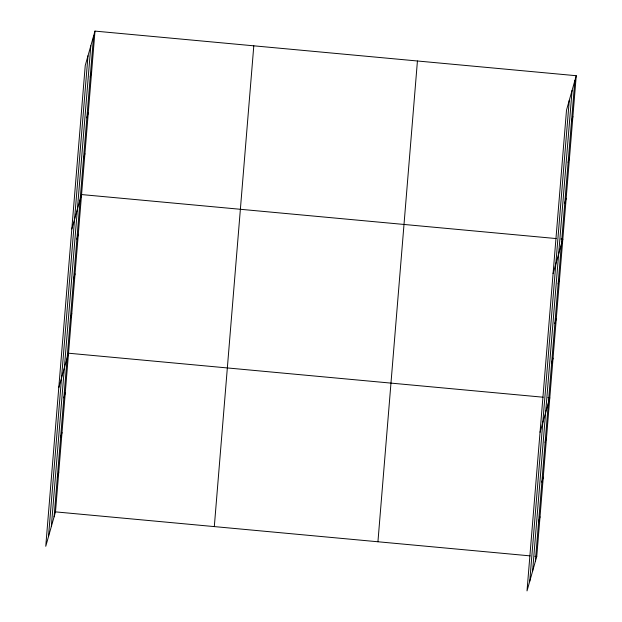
<?xml version="1.0" encoding="UTF-8"?>
<svg xmlns="http://www.w3.org/2000/svg" width="622" height="622" viewBox="0 0 622 622"><rect width="100%" height="100%" fill="white"/><g stroke="black" fill="none" stroke-linecap="round" stroke-linejoin="round"><path stroke-width="0.93" d="M48.5 536.576L87.997 55.793M51.331 526.562L90.828 45.787M54.083 516.851L93.58 36.068M94.987 31.1L85.245 65.512L45.756 546.287L55.49 511.875L94.987 31.1L576.244 75.713L536.755 556.488L527.013 590.9L566.51 110.125L576.244 75.713M214.31 526.601L253.799 45.818M377.935 541.77L417.432 60.987M529.765 581.189L569.262 100.406M532.595 571.175L572.092 90.4M535.348 561.464L574.837 80.681M90.221 76.941L91.628 71.965M86.862 117.807L88.27 112.831M83.504 158.672L84.911 153.696M71.818 228.974L81.552 194.562L556.2 238.56M76.887 239.198L78.294 234.23M73.629 278.866L75.037 273.89M70.372 318.526L71.779 313.558M58.787 387.63L68.521 353.218L543.169 397.217M63.856 397.855L65.263 392.886M60.598 437.523L62.006 432.547M57.341 477.183L58.748 472.215M571.486 121.547L572.893 116.578M568.127 162.42L569.534 157.444M564.768 203.285L566.176 198.309M553.082 273.587L562.817 239.175L560.927 239.003M558.152 283.811L559.559 278.843M554.894 323.479L556.301 318.503M551.636 363.139L553.044 358.171M540.052 432.243L549.786 397.831L547.896 397.66M545.121 442.467L546.528 437.499M541.863 482.136L543.27 477.16M538.605 521.796L540.013 516.828M55.49 511.875L530.138 555.874M534.866 556.317L536.755 556.488"/></g></svg>
